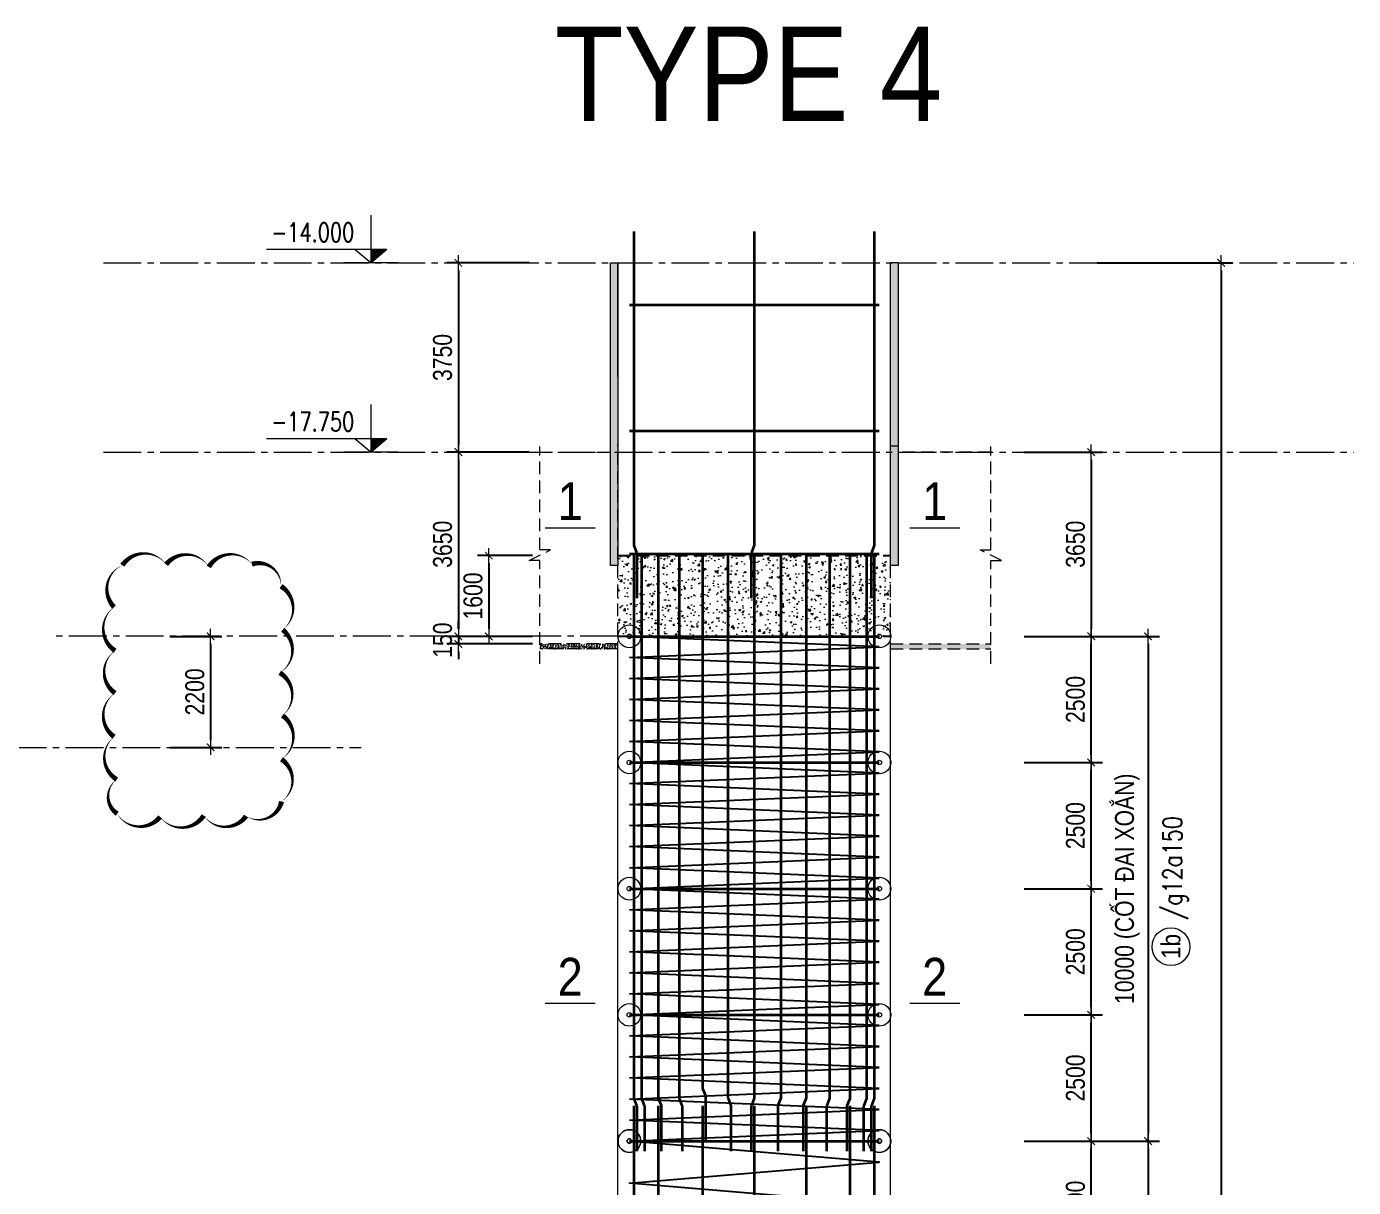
# Model space of a CAD drawing. Header units: millimetres. Extents: x -2123450 to -961021, y -260876 to 649159.
# Drawn here: x -987300 to -961021, y 474024 to 497025 of the extents above; entities that cross this region are included whole.
import ezdxf
from ezdxf.enums import TextEntityAlignment as Align

# ---------------------------------------------------------------- set-up
doc = ezdxf.new("R2010")
doc.units = ezdxf.units.MM
doc.header["$LTSCALE"] = 1000
doc.header["$MEASUREMENT"] = 0
doc.header["$PDMODE"] = 66
doc.linetypes.add('CENTER2', pattern=[1.125, 0.75, -0.125, 0.125, -0.125])
doc.linetypes.add('HIDDEN', pattern=[0.375, 0.25, -0.125])
doc.layers.get('DEFPOINTS').update_dxf_attribs({"linetype": 'CONTINUOUS'})
for name, color, linetype in [('03BORER', 3, 'CONTINUOUS'), ('HIDEN', 9, 'HIDDEN'), ('NDC_S_REBAR DES.', 2, 'CONTINUOUS')]:
    doc.layers.add(name, color=color, linetype=linetype)
for name, color, linetype, lineweight in [('NDC_S_AXIS', 5, 'CENTER2', 15), ('NDC_S_CONTINUOUS', 3, 'CONTINUOUS', 20), ('NDC_S_DIM', 1, 'CONTINUOUS', 9), ('NDC_S_FOUNDATION NAME', 7, 'CONTINUOUS', 20), ('NDC_S_HATCH COLUMN AND WALL', 251, 'CONTINUOUS', 13), ('NDC_S_HATCH MATERIAL', 8, 'CONTINUOUS', 13), ('NDC_S_LEVEL', 3, 'CONTINUOUS', 20), ('NDC_S_LEVEL TEXT', 7, 'CONTINUOUS', 20), ('NDC_S_REBAR', 4, 'CONTINUOUS', 35), ('NDC_S_REBAR NO.', 7, 'CONTINUOUS', 20), ('NDC_S_REBAR NO. BOX', 1, 'CONTINUOUS', 9), ('NDC_S_REBAR SECTION', 6, 'CONTINUOUS', 25), ('NDC_S_STIRRUP', 2, 'CONTINUOUS', 25), ('NDC_S_VN TITLE', 6, 'CONTINUOUS', 9)]:
    doc.layers.add(name, color=color, linetype=linetype, lineweight=lineweight)
doc.styles.add('NDC_ARIAL', font='arial.ttf', dxfattribs={"width": 0.8})
doc.styles.add('NDC_ROMANS', font='romans.shx', dxfattribs={"width": 0.8, "bigfont": 'vns.shx'})
doc.dimstyles.new('NDC_1-150', dxfattribs={"dimscale": 150, "dimtxt": 2.5, "dimasz": 1, "dimexe": 1.5, "dimexo": 0, "dimgap": 0.8, "dimtad": 1, "dimdec": 0, "dimdsep": 46, "dimtxsty": 'NDC_ARIAL', "dimblk": 'DIMMARK', "dimcen": 49999.938995, "dimdle": 1.5, "dimclrd": 1, "dimclre": 1, "dimclrt": 3, "dimadec": 0, "dimazin": 0, "dimtfac": 1, "dimtdec": 0, "dimtix": 1, "dimtmove": 2, "dimatfit": 3, "dimfxl": 1, "dimarcsym": 0})

# ---------------------------------------------------------------- blocks, each defined once
blk = doc.blocks.new('CON KE')
at = {"layer": 'NDC_S_CONTINUOUS'}
for radius in [225, 45]:
    blk.add_circle((-285322, 378614), radius, dxfattribs=at)
blk = doc.blocks.new('DIMMARK')
at = {"layer": 'NDC_S_DIM', "color": 1}
blk.add_line((-1.5, 0), (1, 0), dxfattribs=at)
at = {"layer": 'NDC_S_DIM', "color": 2, "const_width": 0.15}
blk.add_lwpolyline([(-0.5, -0.5), (0.5, 0.5)], dxfattribs=at)
blk = doc.blocks.new('*D240')
at = {"layer": 'DEFPOINTS', "color": 0, "transparency": 16777216}
for p in [(-1727342, 365106), (-1726013, 365106), (-1727342, 362606)]:
    blk.add_point(p, dxfattribs=at)
at = {"layer": 'NDC_S_DIM', "color": 1, "lineweight": -2, "transparency": 16777216}
for p, q in [((-1727342, 365106), (-1725788, 365106)), ((-1726013, 362756), (-1726013, 364956)), ((-1727342, 362606), (-1725788, 362606))]:
    blk.add_line(p, q, dxfattribs=at)
at = {"layer": 'NDC_S_DIM', "color": 1, "lineweight": -2, "transparency": 16777216, "xscale": 150, "yscale": 150, "zscale": 150}
for p, rotation in [((-1726013, 365106), 90), ((-1726013, 362606), 270)]:
    blk.add_blockref('DIMMARK', p, dxfattribs=dict(at, rotation=rotation))
at = {"layer": 'NDC_S_DIM', "color": 3, "transparency": 16777216, "insert": (-1726324, 363856), "char_height": 375, "attachment_point": 5, "rotation": 90, "style": 'NDC_ARIAL'}
blk.add_mtext('2500', dxfattribs=at)
blk = doc.blocks.new('*D241')
at = {"layer": 'DEFPOINTS', "color": 0, "transparency": 16777216}
for p in [(-1727342, 367606), (-1726013, 367606), (-1727342, 365106)]:
    blk.add_point(p, dxfattribs=at)
at = {"layer": 'NDC_S_DIM', "color": 1, "lineweight": -2, "transparency": 16777216}
for p, q in [((-1727342, 367606), (-1725788, 367606)), ((-1726013, 365256), (-1726013, 367456)), ((-1727342, 365106), (-1725788, 365106))]:
    blk.add_line(p, q, dxfattribs=at)
at = {"layer": 'NDC_S_DIM', "color": 1, "lineweight": -2, "transparency": 16777216, "xscale": 150, "yscale": 150, "zscale": 150}
for p, rotation in [((-1726013, 367606), 90), ((-1726013, 365106), 270)]:
    blk.add_blockref('DIMMARK', p, dxfattribs=dict(at, rotation=rotation))
at = {"layer": 'NDC_S_DIM', "color": 3, "transparency": 16777216, "insert": (-1726324, 366356), "char_height": 375, "attachment_point": 5, "rotation": 90, "style": 'NDC_ARIAL'}
blk.add_mtext('2500', dxfattribs=at)
blk = doc.blocks.new('*D242')
at = {"layer": 'DEFPOINTS', "color": 0, "transparency": 16777216}
for p in [(-1727342, 370106), (-1726013, 370106), (-1727342, 367606)]:
    blk.add_point(p, dxfattribs=at)
at = {"layer": 'NDC_S_DIM', "color": 1, "lineweight": -2, "transparency": 16777216}
for p, q in [((-1727342, 370106), (-1725788, 370106)), ((-1726013, 367756), (-1726013, 369956)), ((-1727342, 367606), (-1725788, 367606))]:
    blk.add_line(p, q, dxfattribs=at)
at = {"layer": 'NDC_S_DIM', "color": 1, "lineweight": -2, "transparency": 16777216, "xscale": 150, "yscale": 150, "zscale": 150}
for p, rotation in [((-1726013, 370106), 90), ((-1726013, 367606), 270)]:
    blk.add_blockref('DIMMARK', p, dxfattribs=dict(at, rotation=rotation))
at = {"layer": 'NDC_S_DIM', "color": 3, "transparency": 16777216, "insert": (-1726324, 368856), "char_height": 375, "attachment_point": 5, "rotation": 90, "style": 'NDC_ARIAL'}
blk.add_mtext('2500', dxfattribs=at)
blk = doc.blocks.new('*D243')
at = {"layer": 'DEFPOINTS', "color": 0, "transparency": 16777216}
for p in [(-1727342, 372606), (-1726013, 372606), (-1727342, 370106)]:
    blk.add_point(p, dxfattribs=at)
at = {"layer": 'NDC_S_DIM', "color": 1, "lineweight": -2, "transparency": 16777216}
for p, q in [((-1727342, 372606), (-1725788, 372606)), ((-1726013, 370256), (-1726013, 372456)), ((-1727342, 370106), (-1725788, 370106))]:
    blk.add_line(p, q, dxfattribs=at)
at = {"layer": 'NDC_S_DIM', "color": 1, "lineweight": -2, "transparency": 16777216, "xscale": 150, "yscale": 150, "zscale": 150}
for p, rotation in [((-1726013, 372606), 90), ((-1726013, 370106), 270)]:
    blk.add_blockref('DIMMARK', p, dxfattribs=dict(at, rotation=rotation))
at = {"layer": 'NDC_S_DIM', "color": 3, "transparency": 16777216, "insert": (-1726324, 371356), "char_height": 375, "attachment_point": 5, "rotation": 90, "style": 'NDC_ARIAL'}
blk.add_mtext('2500', dxfattribs=at)
blk = doc.blocks.new('*D1770')
at = {"layer": 'DEFPOINTS', "color": 0, "transparency": 16777216}
for p in [(-1727342, 359547), (-1726013, 359547), (-1727342, 357047)]:
    blk.add_point(p, dxfattribs=at)
at = {"layer": 'NDC_S_DIM', "color": 1, "lineweight": -2, "transparency": 16777216}
for p, q in [((-1727342, 359547), (-1725788, 359547)), ((-1726013, 357197), (-1726013, 359397)), ((-1727342, 357047), (-1725788, 357047))]:
    blk.add_line(p, q, dxfattribs=at)
at = {"layer": 'NDC_S_DIM', "color": 1, "lineweight": -2, "transparency": 16777216, "xscale": 150, "yscale": 150, "zscale": 150}
for p, rotation in [((-1726013, 359547), 90), ((-1726013, 357047), 270)]:
    blk.add_blockref('DIMMARK', p, dxfattribs=dict(at, rotation=rotation))
at = {"layer": 'NDC_S_DIM', "color": 3, "transparency": 16777216, "insert": (-1726324, 358297), "char_height": 375, "attachment_point": 5, "rotation": 90, "style": 'NDC_ARIAL'}
blk.add_mtext('2500', dxfattribs=at)
blk = doc.blocks.new('*D2159')
at = {"layer": 'DEFPOINTS', "color": 0, "transparency": 16777216}
for p in [(-1727342, 357047), (-1726013, 357047), (-1727342, 354547)]:
    blk.add_point(p, dxfattribs=at)
at = {"layer": 'NDC_S_DIM', "color": 1, "lineweight": -2, "transparency": 16777216}
for p, q in [((-1727342, 357047), (-1725788, 357047)), ((-1726013, 354697), (-1726013, 356897)), ((-1727342, 354547), (-1725788, 354547))]:
    blk.add_line(p, q, dxfattribs=at)
at = {"layer": 'NDC_S_DIM', "color": 1, "lineweight": -2, "transparency": 16777216, "xscale": 150, "yscale": 150, "zscale": 150}
for p, rotation in [((-1726013, 357047), 90), ((-1726013, 354547), 270)]:
    blk.add_blockref('DIMMARK', p, dxfattribs=dict(at, rotation=rotation))
at = {"layer": 'NDC_S_DIM', "color": 3, "transparency": 16777216, "insert": (-1726324, 355797), "char_height": 375, "attachment_point": 5, "rotation": 90, "style": 'NDC_ARIAL'}
blk.add_mtext('2500', dxfattribs=at)
blk = doc.blocks.new('*D2160')
at = {"layer": 'DEFPOINTS', "color": 0, "transparency": 16777216}
for p in [(-1727342, 354547), (-1726013, 354547), (-1727342, 352047)]:
    blk.add_point(p, dxfattribs=at)
at = {"layer": 'NDC_S_DIM', "color": 1, "lineweight": -2, "transparency": 16777216}
for p, q in [((-1727342, 354547), (-1725788, 354547)), ((-1726013, 352197), (-1726013, 354397)), ((-1727342, 352047), (-1725788, 352047))]:
    blk.add_line(p, q, dxfattribs=at)
at = {"layer": 'NDC_S_DIM', "color": 1, "lineweight": -2, "transparency": 16777216, "xscale": 150, "yscale": 150, "zscale": 150}
for p, rotation in [((-1726013, 354547), 90), ((-1726013, 352047), 270)]:
    blk.add_blockref('DIMMARK', p, dxfattribs=dict(at, rotation=rotation))
at = {"layer": 'NDC_S_DIM', "color": 3, "transparency": 16777216, "insert": (-1726324, 353297), "char_height": 375, "attachment_point": 5, "rotation": 90, "style": 'NDC_ARIAL'}
blk.add_mtext('2500', dxfattribs=at)
blk = doc.blocks.new('*D2161')
at = {"layer": 'DEFPOINTS', "color": 0, "transparency": 16777216}
for p in [(-1727342, 352047), (-1726013, 352047), (-1727342, 349547)]:
    blk.add_point(p, dxfattribs=at)
at = {"layer": 'NDC_S_DIM', "color": 1, "lineweight": -2, "transparency": 16777216}
for p, q in [((-1727342, 352047), (-1725788, 352047)), ((-1726013, 349697), (-1726013, 351897)), ((-1727342, 349547), (-1725788, 349547))]:
    blk.add_line(p, q, dxfattribs=at)
at = {"layer": 'NDC_S_DIM', "color": 1, "lineweight": -2, "transparency": 16777216, "xscale": 150, "yscale": 150, "zscale": 150}
for p, rotation in [((-1726013, 352047), 90), ((-1726013, 349547), 270)]:
    blk.add_blockref('DIMMARK', p, dxfattribs=dict(at, rotation=rotation))
at = {"layer": 'NDC_S_DIM', "color": 3, "transparency": 16777216, "insert": (-1726324, 350797), "char_height": 375, "attachment_point": 5, "rotation": 90, "style": 'NDC_ARIAL'}
blk.add_mtext('2500', dxfattribs=at)
blk = doc.blocks.new('*D2162')
at = {"layer": 'DEFPOINTS', "color": 0, "transparency": 16777216}
for p in [(-1727342, 349547), (-1726013, 349547), (-1727342, 347047)]:
    blk.add_point(p, dxfattribs=at)
at = {"layer": 'NDC_S_DIM', "color": 1, "lineweight": -2, "transparency": 16777216}
for p, q in [((-1727342, 349547), (-1725788, 349547)), ((-1726013, 347197), (-1726013, 349397)), ((-1727342, 347047), (-1725788, 347047))]:
    blk.add_line(p, q, dxfattribs=at)
at = {"layer": 'NDC_S_DIM', "color": 1, "lineweight": -2, "transparency": 16777216, "xscale": 150, "yscale": 150, "zscale": 150}
for p, rotation in [((-1726013, 349547), 90), ((-1726013, 347047), 270)]:
    blk.add_blockref('DIMMARK', p, dxfattribs=dict(at, rotation=rotation))
at = {"layer": 'NDC_S_DIM', "color": 3, "transparency": 16777216, "insert": (-1726324, 348297), "char_height": 375, "attachment_point": 5, "rotation": 90, "style": 'NDC_ARIAL'}
blk.add_mtext('2500', dxfattribs=at)
blk = doc.blocks.new('*D2163')
at = {"layer": 'DEFPOINTS', "color": 0, "transparency": 16777216}
for p in [(-1727342, 347047), (-1726013, 347047), (-1727342, 344547)]:
    blk.add_point(p, dxfattribs=at)
at = {"layer": 'NDC_S_DIM', "color": 1, "lineweight": -2, "transparency": 16777216}
for p, q in [((-1727342, 347047), (-1725788, 347047)), ((-1726013, 344697), (-1726013, 346897)), ((-1727342, 344547), (-1725788, 344547))]:
    blk.add_line(p, q, dxfattribs=at)
at = {"layer": 'NDC_S_DIM', "color": 1, "lineweight": -2, "transparency": 16777216, "xscale": 150, "yscale": 150, "zscale": 150}
for p, rotation in [((-1726013, 347047), 90), ((-1726013, 344547), 270)]:
    blk.add_blockref('DIMMARK', p, dxfattribs=dict(at, rotation=rotation))
at = {"layer": 'NDC_S_DIM', "color": 3, "transparency": 16777216, "insert": (-1726324, 345797), "char_height": 375, "attachment_point": 5, "rotation": 90, "style": 'NDC_ARIAL'}
blk.add_mtext('2500', dxfattribs=at)
blk = doc.blocks.new('*D2164')
at = {"layer": 'DEFPOINTS', "color": 0, "transparency": 16777216}
for p in [(-1727342, 344547), (-1726013, 344547), (-1727342, 342047)]:
    blk.add_point(p, dxfattribs=at)
at = {"layer": 'NDC_S_DIM', "color": 1, "lineweight": -2, "transparency": 16777216}
for p, q in [((-1727342, 344547), (-1725788, 344547)), ((-1726013, 342197), (-1726013, 344397)), ((-1727342, 342047), (-1725788, 342047))]:
    blk.add_line(p, q, dxfattribs=at)
at = {"layer": 'NDC_S_DIM', "color": 1, "lineweight": -2, "transparency": 16777216, "xscale": 150, "yscale": 150, "zscale": 150}
for p, rotation in [((-1726013, 344547), 90), ((-1726013, 342047), 270)]:
    blk.add_blockref('DIMMARK', p, dxfattribs=dict(at, rotation=rotation))
at = {"layer": 'NDC_S_DIM', "color": 3, "transparency": 16777216, "insert": (-1726324, 343297), "char_height": 375, "attachment_point": 5, "rotation": 90, "style": 'NDC_ARIAL'}
blk.add_mtext('2500', dxfattribs=at)
blk = doc.blocks.new('*D2165')
at = {"layer": 'DEFPOINTS', "color": 0, "transparency": 16777216}
for p in [(-1727342, 342047), (-1726013, 342047), (-1727342, 339547)]:
    blk.add_point(p, dxfattribs=at)
at = {"layer": 'NDC_S_DIM', "color": 1, "lineweight": -2, "transparency": 16777216}
for p, q in [((-1727342, 342047), (-1725788, 342047)), ((-1726013, 339697), (-1726013, 341897)), ((-1727342, 339547), (-1725788, 339547))]:
    blk.add_line(p, q, dxfattribs=at)
at = {"layer": 'NDC_S_DIM', "color": 1, "lineweight": -2, "transparency": 16777216, "xscale": 150, "yscale": 150, "zscale": 150}
for p, rotation in [((-1726013, 342047), 90), ((-1726013, 339547), 270)]:
    blk.add_blockref('DIMMARK', p, dxfattribs=dict(at, rotation=rotation))
at = {"layer": 'NDC_S_DIM', "color": 3, "transparency": 16777216, "insert": (-1726324, 340797), "char_height": 375, "attachment_point": 5, "rotation": 90, "style": 'NDC_ARIAL'}
blk.add_mtext('2500', dxfattribs=at)
blk = doc.blocks.new('*D2392')
at = {"layer": 'DEFPOINTS', "color": 0, "transparency": 16777216}
for p in [(-967544, 484943), (-967544, 474943), (-965090, 474943)]:
    blk.add_point(p, dxfattribs=at)
at = {"layer": 'NDC_S_DIM', "color": 1, "lineweight": -2, "transparency": 16777216}
for p, q in [((-967544, 484943), (-964865, 484943)), ((-965090, 484793), (-965090, 475093)), ((-967544, 474943), (-964865, 474943))]:
    blk.add_line(p, q, dxfattribs=at)
at = {"layer": 'NDC_S_DIM', "color": 1, "lineweight": -2, "transparency": 16777216, "xscale": 150, "yscale": 150, "zscale": 150}
for p, rotation in [((-965090, 484943), 90), ((-965090, 474943), 270)]:
    blk.add_blockref('DIMMARK', p, dxfattribs=dict(at, rotation=rotation))
at = {"layer": 'NDC_S_DIM', "color": 3, "transparency": 16777216, "insert": (-965500, 479943), "char_height": 375, "attachment_point": 5, "rotation": 90, "style": 'NDC_ARIAL'}
blk.add_mtext('10000 (CỐT ĐAI XOẮN)', dxfattribs=at)
blk = doc.blocks.new('*D2393')
at = {"layer": 'DEFPOINTS', "color": 0, "transparency": 16777216}
for p in [(-966095, 492343), (-965990, 452983), (-963641, 452983)]:
    blk.add_point(p, dxfattribs=at)
at = {"layer": 'NDC_S_DIM', "color": 1, "lineweight": -2, "transparency": 16777216}
for p, q in [((-966095, 492343), (-963416, 492343)), ((-963641, 492193), (-963641, 453133)), ((-965990, 452983), (-963416, 452983))]:
    blk.add_line(p, q, dxfattribs=at)
at = {"layer": 'NDC_S_DIM', "color": 1, "lineweight": -2, "transparency": 16777216, "xscale": 150, "yscale": 150, "zscale": 150}
for p, rotation in [((-963641, 492343), 90), ((-963641, 452983), 270)]:
    blk.add_blockref('DIMMARK', p, dxfattribs=dict(at, rotation=rotation))
at = {"layer": 'NDC_S_DIM', "color": 3, "transparency": 16777216, "insert": (-963952, 472663), "char_height": 375, "attachment_point": 5, "rotation": 90, "style": 'NDC_ARIAL'}
blk.add_mtext('39360', dxfattribs=at)
blk = doc.blocks.new('*D2394')
at = {"layer": 'DEFPOINTS', "color": 0, "transparency": 16777216}
for p in [(-967544, 474943), (-967544, 452983), (-965090, 452983)]:
    blk.add_point(p, dxfattribs=at)
at = {"layer": 'NDC_S_DIM', "color": 1, "lineweight": -2, "transparency": 16777216}
for p, q in [((-967544, 474943), (-964865, 474943)), ((-965090, 474793), (-965090, 453133)), ((-967544, 452983), (-964865, 452983))]:
    blk.add_line(p, q, dxfattribs=at)
at = {"layer": 'NDC_S_DIM', "color": 1, "lineweight": -2, "transparency": 16777216, "xscale": 150, "yscale": 150, "zscale": 150}
for p, rotation in [((-965090, 474943), 90), ((-965090, 452983), 270)]:
    blk.add_blockref('DIMMARK', p, dxfattribs=dict(at, rotation=rotation))
at = {"layer": 'NDC_S_DIM', "color": 3, "transparency": 16777216, "insert": (-965500, 463963), "char_height": 375, "attachment_point": 5, "rotation": 90, "style": 'NDC_ARIAL'}
blk.add_mtext('21960 (CỐT ĐAI XOẮN)', dxfattribs=at)
blk = doc.blocks.new('*D2397')
at = {"layer": 'DEFPOINTS', "color": 0, "transparency": 16777216}
for p in [(-977346, 488593), (-978749, 484943), (-977346, 484943)]:
    blk.add_point(p, dxfattribs=at)
at = {"layer": 'NDC_S_DIM', "color": 1, "lineweight": -2, "transparency": 16777216}
for p, q in [((-977346, 488593), (-978974, 488593)), ((-978749, 488443), (-978749, 485093)), ((-977346, 484943), (-978974, 484943))]:
    blk.add_line(p, q, dxfattribs=at)
at = {"layer": 'NDC_S_DIM', "color": 1, "lineweight": -2, "transparency": 16777216, "xscale": 150, "yscale": 150, "zscale": 150}
for p, rotation in [((-978749, 488593), 90), ((-978749, 484943), 270)]:
    blk.add_blockref('DIMMARK', p, dxfattribs=dict(at, rotation=rotation))
at = {"layer": 'NDC_S_DIM', "color": 3, "transparency": 16777216, "insert": (-979060, 486768), "char_height": 375, "attachment_point": 5, "rotation": 90, "style": 'NDC_ARIAL'}
blk.add_mtext('3650', dxfattribs=at)
blk = doc.blocks.new('*D2398')
at = {"layer": 'DEFPOINTS', "color": 0, "transparency": 16777216}
for p in [(-977281, 484943), (-978749, 484793), (-977281, 484793)]:
    blk.add_point(p, dxfattribs=at)
at = {"layer": 'NDC_S_DIM', "color": 1, "lineweight": -2, "transparency": 16777216}
for p, q in [((-978749, 485093), (-978749, 485243)), ((-977281, 484943), (-978974, 484943)), ((-978749, 484943), (-978749, 484793)), ((-977281, 484793), (-978974, 484793)), ((-978749, 484643), (-978749, 484493))]:
    blk.add_line(p, q, dxfattribs=at)
at = {"layer": 'NDC_S_DIM', "color": 1, "lineweight": -2, "transparency": 16777216, "xscale": 150, "yscale": 150, "zscale": 150}
for p, rotation in [((-978749, 484943), 270), ((-978749, 484793), 90)]:
    blk.add_blockref('DIMMARK', p, dxfattribs=dict(at, rotation=rotation))
at = {"layer": 'NDC_S_DIM', "color": 3, "transparency": 16777216, "insert": (-979060, 484868), "char_height": 375, "attachment_point": 5, "rotation": 90, "style": 'NDC_ARIAL'}
blk.add_mtext('150', dxfattribs=at)
blk = doc.blocks.new('*D2399')
at = {"layer": 'DEFPOINTS', "color": 0, "transparency": 16777216}
for p in [(-977281, 486543), (-978146, 484943), (-977281, 484943)]:
    blk.add_point(p, dxfattribs=at)
at = {"layer": 'NDC_S_DIM', "color": 1, "lineweight": -2, "transparency": 16777216}
for p, q in [((-977281, 486543), (-978371, 486543)), ((-978146, 486393), (-978146, 485093)), ((-977281, 484943), (-978371, 484943))]:
    blk.add_line(p, q, dxfattribs=at)
at = {"layer": 'NDC_S_DIM', "color": 1, "lineweight": -2, "transparency": 16777216, "xscale": 150, "yscale": 150, "zscale": 150}
for p, rotation in [((-978146, 486543), 90), ((-978146, 484943), 270)]:
    blk.add_blockref('DIMMARK', p, dxfattribs=dict(at, rotation=rotation))
at = {"layer": 'NDC_S_DIM', "color": 3, "transparency": 16777216, "insert": (-978458, 485743), "char_height": 375, "attachment_point": 5, "rotation": 90, "style": 'NDC_ARIAL'}
blk.add_mtext('1600', dxfattribs=at)
blk = doc.blocks.new('*D2390')
at = {"layer": 'DEFPOINTS', "color": 0, "transparency": 16777216}
for p in [(-967544, 488593), (-967544, 484943), (-966215, 484943)]:
    blk.add_point(p, dxfattribs=at)
at = {"layer": 'NDC_S_DIM', "color": 1, "lineweight": -2, "transparency": 16777216}
for p, q in [((-967544, 488593), (-965990, 488593)), ((-966215, 488443), (-966215, 485093)), ((-967544, 484943), (-965990, 484943))]:
    blk.add_line(p, q, dxfattribs=at)
at = {"layer": 'NDC_S_DIM', "color": 1, "lineweight": -2, "transparency": 16777216, "xscale": 150, "yscale": 150, "zscale": 150}
for p, rotation in [((-966215, 488593), 90), ((-966215, 484943), 270)]:
    blk.add_blockref('DIMMARK', p, dxfattribs=dict(at, rotation=rotation))
at = {"layer": 'NDC_S_DIM', "color": 3, "transparency": 16777216, "insert": (-966527, 486768), "char_height": 375, "attachment_point": 5, "rotation": 90, "style": 'NDC_ARIAL'}
blk.add_mtext('3650', dxfattribs=at)
blk = doc.blocks.new('COT CAO DO')
at = {"layer": 'NDC_S_LEVEL'}
h = blk.add_hatch(color=256, dxfattribs=at)
h.dxf.hatch_style = 1
h.paths.add_polyline_path([(48207, 284502), (48521, 284502), (48207, 284239)])
for p, q in [((48207, 284239), (48207, 285183)), ((48521, 284502), (46132, 284502)), ((47893, 284502), (48207, 284239)), ((48521, 284502), (48207, 284239)), ((48745, 284239), (47669, 284239))]:
    blk.add_line(p, q, dxfattribs=at)
blk = doc.blocks.new('*D2391')
at = {"layer": 'DEFPOINTS', "color": 0, "transparency": 16777216}
for p in [(-977346, 492343), (-978749, 488593), (-977346, 488593)]:
    blk.add_point(p, dxfattribs=at)
at = {"layer": 'NDC_S_DIM', "color": 1, "lineweight": -2, "transparency": 16777216}
for p, q in [((-977346, 492343), (-978974, 492343)), ((-978749, 492193), (-978749, 488743)), ((-977346, 488593), (-978974, 488593))]:
    blk.add_line(p, q, dxfattribs=at)
at = {"layer": 'NDC_S_DIM', "color": 1, "lineweight": -2, "transparency": 16777216, "xscale": 150, "yscale": 150, "zscale": 150}
for p, rotation in [((-978749, 492343), 90), ((-978749, 488593), 270)]:
    blk.add_blockref('DIMMARK', p, dxfattribs=dict(at, rotation=rotation))
at = {"layer": 'NDC_S_DIM', "color": 3, "transparency": 16777216, "insert": (-979060, 490468), "char_height": 375, "attachment_point": 5, "rotation": 90, "style": 'NDC_ARIAL'}
blk.add_mtext('3750', dxfattribs=at)
blk = doc.blocks.new('*D2401')
at = {"layer": 'DEFPOINTS', "color": 0, "transparency": 16777216}
for p in [(-984462, 484943), (-984462, 482743), (-983655, 482743)]:
    blk.add_point(p, dxfattribs=at)
at = {"layer": 'NDC_S_DIM', "color": 1, "lineweight": -2, "transparency": 16777216}
for p, q in [((-984462, 484943), (-983430, 484943)), ((-983655, 484793), (-983655, 482893)), ((-984462, 482743), (-983430, 482743))]:
    blk.add_line(p, q, dxfattribs=at)
at = {"layer": 'NDC_S_DIM', "color": 1, "lineweight": -2, "transparency": 16777216, "xscale": 150, "yscale": 150, "zscale": 150}
for p, rotation in [((-983655, 484943), 90), ((-983655, 482743), 270)]:
    blk.add_blockref('DIMMARK', p, dxfattribs=dict(at, rotation=rotation))
at = {"layer": 'NDC_S_DIM', "color": 3, "transparency": 16777216, "insert": (-983966, 483843), "char_height": 375, "attachment_point": 5, "rotation": 90, "style": 'NDC_ARIAL'}
blk.add_mtext('2200', dxfattribs=at)
blk = doc.blocks.new('*U239')
at = {"layer": 'NDC_S_REBAR'}
for p, q in [((-1735159.4, 372606.2), (-1730209.4, 372606.2)), ((-1735159.4, 370106.2), (-1730209.4, 370106.2)), ((-1735159.4, 370106.2), (-1730209.4, 370106.2)), ((-1735159.4, 367606.2), (-1730209.4, 367606.2)), ((-1735159.4, 367606.2), (-1730209.4, 367606.2)), ((-1735159.4, 365106.2), (-1730209.4, 365106.2)), ((-1735159.4, 365106.2), (-1730209.4, 365106.2)), ((-1735159.4, 362606.2), (-1730209.4, 362606.2))]:
    blk.add_line(p, q, dxfattribs=at)
at = {"layer": 'NDC_S_STIRRUP'}
for p, q in [((-1730209.4, 372397.9), (-1735159.4, 372606.2)), ((-1735159.4, 372189.6), (-1730209.4, 372397.9)), ((-1730209.4, 371981.2), (-1735159.4, 372189.6)), ((-1735159.4, 371772.9), (-1730209.4, 371981.2)), ((-1730209.4, 371564.6), (-1735159.4, 371772.9)), ((-1735159.4, 371356.2), (-1730209.4, 371564.6)), ((-1730209.4, 371147.9), (-1735159.4, 371356.2)), ((-1735159.4, 370939.6), (-1730209.4, 371147.9)), ((-1730209.4, 370731.2), (-1735159.4, 370939.6)), ((-1735159.4, 370522.9), (-1730209.4, 370731.2)), ((-1730209.4, 370314.6), (-1735159.4, 370522.9)), ((-1735159.4, 370106.2), (-1730209.4, 370314.6)), ((-1730209.4, 369897.9), (-1735159.4, 370106.2)), ((-1735159.4, 369689.6), (-1730209.4, 369897.9)), ((-1730209.4, 369481.2), (-1735159.4, 369689.6)), ((-1735159.4, 369272.9), (-1730209.4, 369481.2)), ((-1730209.4, 369064.6), (-1735159.4, 369272.9)), ((-1735159.4, 368856.2), (-1730209.4, 369064.6)), ((-1730209.4, 368647.9), (-1735159.4, 368856.2)), ((-1735159.4, 368439.6), (-1730209.4, 368647.9)), ((-1730209.4, 368231.2), (-1735159.4, 368439.6)), ((-1735159.4, 368022.9), (-1730209.4, 368231.2)), ((-1730209.4, 367814.6), (-1735159.4, 368022.9)), ((-1735159.4, 367606.2), (-1730209.4, 367814.6)), ((-1730209.4, 367397.9), (-1735159.4, 367606.2)), ((-1735159.4, 367189.6), (-1730209.4, 367397.9)), ((-1730209.4, 366981.2), (-1735159.4, 367189.6)), ((-1735159.4, 366772.9), (-1730209.4, 366981.2)), ((-1730209.4, 366564.6), (-1735159.4, 366772.9)), ((-1735159.4, 366356.2), (-1730209.4, 366564.6)), ((-1730209.4, 366147.9), (-1735159.4, 366356.2)), ((-1735159.4, 365939.6), (-1730209.4, 366147.9)), ((-1730209.4, 365731.2), (-1735159.4, 365939.6)), ((-1735159.4, 365522.9), (-1730209.4, 365731.2)), ((-1730209.4, 365314.6), (-1735159.4, 365522.9)), ((-1735159.4, 365106.2), (-1730209.4, 365314.6)), ((-1730209.4, 364897.9), (-1735159.4, 365106.2)), ((-1735159.4, 364689.6), (-1730209.4, 364897.9)), ((-1730209.4, 364481.2), (-1735159.4, 364689.6)), ((-1735159.4, 364272.9), (-1730209.4, 364481.2)), ((-1730209.4, 364064.6), (-1735159.4, 364272.9)), ((-1735159.4, 363856.2), (-1730209.4, 364064.6)), ((-1730209.4, 363647.9), (-1735159.4, 363856.2)), ((-1735159.4, 363439.6), (-1730209.4, 363647.9)), ((-1730209.4, 363231.2), (-1735159.4, 363439.6)), ((-1735159.4, 363022.9), (-1730209.4, 363231.2)), ((-1730209.4, 362814.6), (-1735159.4, 363022.9)), ((-1735159.4, 362606.2), (-1730209.4, 362814.6))]:
    blk.add_line(p, q, dxfattribs=at)
at = {"layer": 'NDC_S_REBAR SECTION'}
for p in [(-1449837, -6007.5), (-1449837, -6007.5), (-1444887, -6007.5), (-1449837, -8507.5), (-1449837, -8507.5), (-1449837, -8507.5), (-1444887, -8507.5), (-1444887, -8507.5), (-1449837, -11007.5), (-1449837, -11007.5), (-1449837, -11007.5), (-1444887, -11007.5), (-1444887, -11007.5), (-1449837, -13507.5), (-1449837, -13507.5), (-1449837, -13507.5), (-1444887, -13507.5), (-1444887, -13507.5), (-1449837, -16007.5), (-1444887, -16007.5)]:
    blk.add_blockref('CON KE', p, dxfattribs=at)
at = {"layer": 'NDC_S_DIM'}
for base, p1, p2, picture, middle in [((-1726012.7, 372606.2), (-1727341.6, 370106.2), (-1727341.6, 372606.2), '*D243', (-1726324.2, 371356.2)), ((-1726012.7, 370106.2), (-1727341.6, 367606.2), (-1727341.6, 370106.2), '*D242', (-1726324.2, 368856.2)), ((-1726012.7, 367606.2), (-1727341.6, 365106.2), (-1727341.6, 367606.2), '*D241', (-1726324.2, 366356.2)), ((-1726012.7, 365106.2), (-1727341.6, 362606.2), (-1727341.6, 365106.2), '*D240', (-1726324.2, 363856.2))]:
    dim = blk.add_linear_dim(base=base, p1=p1, p2=p2, angle=90, dimstyle='NDC_1-150', dxfattribs=at)
    dim.commit()
    dim.dimension.update_dxf_attribs({"geometry": picture, "text_midpoint": middle})
blk = doc.blocks.new('*U1769')
at = {"layer": 'NDC_S_REBAR'}
for p, q in [((-1735159.4, 359547.3), (-1730209.4, 359547.3)), ((-1735159.4, 359547.3), (-1730209.4, 359547.3)), ((-1735159.4, 357047.3), (-1730209.4, 357047.3)), ((-1735159.4, 357047.3), (-1730209.4, 357047.3)), ((-1735159.4, 357047.3), (-1730209.4, 357047.3)), ((-1735159.4, 354547.3), (-1730209.4, 354547.3)), ((-1735159.4, 354547.3), (-1730209.4, 354547.3)), ((-1735159.4, 354547.3), (-1730209.4, 354547.3)), ((-1735159.4, 352047.3), (-1730209.4, 352047.3)), ((-1735159.4, 352047.3), (-1730209.4, 352047.3)), ((-1735159.4, 352047.3), (-1730209.4, 352047.3)), ((-1735159.4, 349547.3), (-1730209.4, 349547.3)), ((-1735159.4, 349547.3), (-1730209.4, 349547.3)), ((-1735159.4, 349547.3), (-1730209.4, 349547.3)), ((-1735159.4, 347047.3), (-1730209.4, 347047.3)), ((-1735159.4, 347047.3), (-1730209.4, 347047.3)), ((-1735159.4, 347047.3), (-1730209.4, 347047.3)), ((-1735159.4, 344547.3), (-1730209.4, 344547.3)), ((-1735159.4, 344547.3), (-1730209.4, 344547.3)), ((-1735159.4, 344547.3), (-1730209.4, 344547.3)), ((-1735159.4, 342047.3), (-1730209.4, 342047.3)), ((-1735159.4, 342047.3), (-1730209.4, 342047.3)), ((-1735159.4, 342047.3), (-1730209.4, 342047.3)), ((-1735159.4, 339547.3), (-1730209.4, 339547.3))]:
    blk.add_line(p, q, dxfattribs=at)
at = {"layer": 'NDC_S_STIRRUP'}
for points in [[(-1735159.4, 357047.3), (-1730215.4, 357462.9, 0.8498629), (-1730215.4, 357464.9), (-1735159.4, 357880.6), (-1730209.4, 358297.3), (-1735159.4, 358713.9), (-1730209.4, 359130.6), (-1735159.4, 359547.3)], [(-1735159.4, 354547.3), (-1730215.4, 354962.9, 0.8498629), (-1730215.4, 354964.9), (-1735159.4, 355380.6), (-1730209.4, 355797.3), (-1735159.4, 356213.9), (-1730209.4, 356630.6), (-1735159.4, 357047.3)], [(-1735159.4, 352047.3), (-1730215.4, 352462.9, 0.8498629), (-1730215.4, 352464.9), (-1735159.4, 352880.6), (-1730209.4, 353297.3), (-1735159.4, 353713.9), (-1730209.4, 354130.6), (-1735159.4, 354547.3)], [(-1735159.4, 349547.3), (-1730215.4, 349962.9, 0.8498629), (-1730215.4, 349964.9), (-1735159.4, 350380.6), (-1730209.4, 350797.3), (-1735159.4, 351213.9), (-1730209.4, 351630.6), (-1735159.4, 352047.3)], [(-1735159.4, 347047.3), (-1730215.4, 347462.9, 0.8498629), (-1730215.4, 347464.9), (-1735159.4, 347880.6), (-1730209.4, 348297.3), (-1735159.4, 348713.9), (-1730209.4, 349130.6), (-1735159.4, 349547.3)], [(-1735159.4, 344547.3), (-1730215.4, 344962.9, 0.8498629), (-1730215.4, 344964.9), (-1735159.4, 345380.6), (-1730209.4, 345797.3), (-1735159.4, 346213.9), (-1730209.4, 346630.6), (-1735159.4, 347047.3)], [(-1735159.4, 342047.3), (-1730215.4, 342462.9, 0.8498629), (-1730215.4, 342464.9), (-1735159.4, 342880.6), (-1730209.4, 343297.3), (-1735159.4, 343713.9), (-1730209.4, 344130.6), (-1735159.4, 344547.3)], [(-1735159.4, 339547.3), (-1730215.4, 339962.9, 0.8498629), (-1730215.4, 339964.9), (-1735159.4, 340380.6), (-1730209.4, 340797.3), (-1735159.4, 341213.9), (-1730209.4, 341630.6), (-1735159.4, 342047.3)]]:
    blk.add_lwpolyline(points, format="xyb", dxfattribs=at)
at = {"layer": 'NDC_S_REBAR SECTION', "xscale": -1, "rotation": 180}
for p in [(-1449837, 738161), (-1449837, 738161), (-1444887, 738161), (-1444887, 738161), (-1449837, 735661), (-1449837, 735661), (-1449837, 735661), (-1444887, 735661), (-1444887, 735661), (-1444887, 735661), (-1449837, 733161), (-1449837, 733161), (-1449837, 733161), (-1444887, 733161), (-1444887, 733161), (-1444887, 733161), (-1449837, 730661), (-1449837, 730661), (-1449837, 730661), (-1444887, 730661), (-1444887, 730661), (-1444887, 730661), (-1449837, 728161), (-1449837, 728161), (-1449837, 728161), (-1444887, 728161), (-1444887, 728161), (-1444887, 728161), (-1449837, 725661), (-1449837, 725661), (-1449837, 725661), (-1444887, 725661), (-1444887, 725661), (-1444887, 725661), (-1449837, 723161), (-1449837, 723161), (-1449837, 723161), (-1444887, 723161), (-1444887, 723161), (-1444887, 723161), (-1449837, 720661), (-1449837, 720661), (-1449837, 720661), (-1444887, 720661), (-1444887, 720661), (-1444887, 720661), (-1449837, 718161), (-1444887, 718161)]:
    blk.add_blockref('CON KE', p, dxfattribs=at)
at = {"layer": 'NDC_S_DIM'}
for base, p1, p2, picture, middle in [((-1726012.7, 359547.3), (-1727341.6, 357047.3), (-1727341.6, 359547.3), '*D1770', (-1726324.2, 358297.3)), ((-1726012.7, 357047.3), (-1727341.6, 354547.3), (-1727341.6, 357047.3), '*D2159', (-1726324.2, 355797.3)), ((-1726012.7, 354547.3), (-1727341.6, 352047.3), (-1727341.6, 354547.3), '*D2160', (-1726324.2, 353297.3)), ((-1726012.7, 352047.3), (-1727341.6, 349547.3), (-1727341.6, 352047.3), '*D2161', (-1726324.2, 350797.3)), ((-1726012.7, 349547.3), (-1727341.6, 347047.3), (-1727341.6, 349547.3), '*D2162', (-1726324.2, 348297.3)), ((-1726012.7, 347047.3), (-1727341.6, 344547.3), (-1727341.6, 347047.3), '*D2163', (-1726324.2, 345797.3)), ((-1726012.7, 344547.3), (-1727341.6, 342047.3), (-1727341.6, 344547.3), '*D2164', (-1726324.2, 343297.3)), ((-1726012.7, 342047.3), (-1727341.6, 339547.3), (-1727341.6, 342047.3), '*D2165', (-1726324.2, 340797.3))]:
    dim = blk.add_linear_dim(base=base, p1=p1, p2=p2, angle=90, dimstyle='NDC_1-150', dxfattribs=at)
    dim.commit()
    dim.dimension.update_dxf_attribs({"geometry": picture, "text_midpoint": middle})

msp = doc.modelspace()

# ---------------------------------------------------------------- hatches: boundary and pattern name
at = {"layer": 'NDC_S_HATCH COLUMN AND WALL', "lineweight": 100}
h = msp.add_hatch(color=256, dxfattribs=at)
h.dxf.hatch_style = 1
h.paths.add_polyline_path([(-975737.02, 486343.8), (-975587.02, 486343.8), (-975587.02, 492343.8), (-975737.02, 492343.8)])
h = msp.add_hatch(color=256, dxfattribs=at)
h.dxf.hatch_style = 1
h.paths.add_polyline_path([(-970187.02, 486343.8), (-970037.02, 486343.8), (-970037.02, 492343.8), (-970187.02, 492343.8)])
at = {"layer": 'NDC_S_HATCH MATERIAL'}
h = msp.add_hatch(dxfattribs=at)
h.set_pattern_fill('AR-CONC', color=256, scale=50)
h.set_pattern_definition([(50, (513744.8, 106672.78), (358.63009, -31.37607), [37.5, -412.5]), (355, (513744.8, 106672.8), (-69.37567, 376.09607), [30, -330]), (100.451444, (513774.7, 106670.17), (289.25442, 344.719995), [31.8701, -350.57106]), (46.1842, (513744.8, 106772.8), (533.62067, -82.75964), [56.25, -618.75]), (96.635635, (513789.3, 106765.9), (467.33097, 487.0593), [47.80517, -525.85688]), (351.184164, (513744.8, 106772.8), (467.33097, 487.0593), [45, -495]), (21, (513794.8, 106747.78), (298.453526, -201.309445), [37.5, -412.5]), (326, (513794.8, 106747.8), (121.65767, 362.57502), [30, -330]), (71.451445, (513819.68, 106731), (420.11119, 161.26558), [31.870095, -350.57106]), (37.5, (513744.81, 106672.78), (6.079928, 166.446927), [0, -326, 0, -335, 0, -331.25]), (7.5, (513744.81, 106672.78), (131.534769, 197.205856), [0, -191, 0, -318.5, 0, -126.25]), (327.5, (513633.31, 106672.78), (266.911218, -11.277436), [0, -125, 0, -390, 0, -517.5]), (317.5, (513583.3, 106672.78), (291.593085, 50.05249), [0, -162.5, 0, -259, 0, -367.5])])
h.paths.add_polyline_path([(-970187.02, 484943.34), (-970187.02, 486543.34), (-975587.02, 486543.34), (-975587.02, 484943.34)])
at = {"layer": 'NDC_S_HATCH MATERIAL', "linetype": 'HIDDEN'}
h = msp.add_hatch(dxfattribs=at)
h.set_pattern_fill('AR-CONC', color=256, scale=10)
h.set_pattern_definition([(50, (-627305.413, 61532.25), (71.726018, -6.2752135), [7.5, -82.5]), (355, (-627305.41, 61532.25), (-13.875133, 75.219213), [6, -66]), (100.451444, (-627299.436, 61531.73), (57.850885, 68.943999), [6.374019, -70.114211]), (46.1842, (-627305.41, 61552.25), (106.724133, -16.551928), [11.25, -123.75]), (96.635635, (-627296.52, 61550.87), (93.466195, 97.41186), [9.561034, -105.171376]), (351.184164, (-627305.41, 61552.25), (93.466195, 97.41186), [9, -99]), (21, (-627295.413, 61547.25), (59.690705, -40.261889), [7.5, -82.5]), (326, (-627295.41, 61547.25), (24.331533, 72.5150045), [6, -66]), (71.451445, (-627290.44, 61543.9), (84.022238, 32.253115), [6.374019, -70.114211]), (37.5, (-627305.413, 61532.252), (1.2159855, 33.2893854), [0, -65.2, 0, -67, 0, -66.25]), (7.5, (-627305.413, 61532.252), (26.3069537, 39.4411712), [0, -38.2, 0, -63.7, 0, -25.25]), (327.5, (-627327.713, 61532.252), (53.3822436, -2.2554872), [0, -25, 0, -78, 0, -103.5]), (317.5, (-627337.713, 61532.25), (58.318617, 10.0104982), [0, -32.5, 0, -51.8, 0, -73.5])])
h.paths.add_polyline_path([(-975587.02, 484793.34), (-977133.51, 484793.34), (-977133.51, 484693.34), (-975587.02, 484693.34)])
h = msp.add_hatch(dxfattribs=at)
h.set_pattern_fill('AR-CONC', color=256, scale=10)
h.set_pattern_definition([(50, (-629036.98, 61532.25), (71.726018, -6.2752135), [7.5, -82.5]), (355, (-629036.98, 61532.25), (-13.875133, 75.219213), [6, -66]), (100.451444, (-629031, 61531.73), (57.850885, 68.943999), [6.374019, -70.114211]), (46.1842, (-629036.98, 61552.25), (106.724133, -16.551928), [11.25, -123.75]), (96.635635, (-629028.09, 61550.87), (93.466195, 97.41186), [9.561034, -105.171376]), (351.184164, (-629036.98, 61552.25), (93.466195, 97.41186), [9, -99]), (21, (-629026.98, 61547.25), (59.690705, -40.261889), [7.5, -82.5]), (326, (-629026.98, 61547.25), (24.331533, 72.515005), [6, -66]), (71.451445, (-629022.006, 61543.9), (84.022238, 32.253115), [6.374019, -70.114211]), (37.5, (-629036.98, 61532.252), (1.2159855, 33.2893854), [0, -65.2, 0, -67, 0, -66.25]), (7.5, (-629036.98, 61532.252), (26.3069537, 39.4411712), [0, -38.2, 0, -63.7, 0, -25.25]), (327.5, (-629059.28, 61532.252), (53.3822436, -2.2554872), [0, -25, 0, -78, 0, -103.5]), (317.5, (-629069.28, 61532.25), (58.318617, 10.0104982), [0, -32.5, 0, -51.8, 0, -73.5])])
h.paths.add_polyline_path([(-970187.02, 484793.34), (-968204.95, 484793.34), (-968204.95, 484693.34), (-970187.02, 484693.34)])

# ---------------------------------------------------------------- linework, layer by layer
at = {"layer": 'HIDEN'}
for p, q in [((-975587.02, 486543.34), (-970187.02, 486543.34)), ((-975587.02, 484943.34), (-970187.02, 484943.34))]:
    msp.add_line(p, q, dxfattribs=at)
at = {"layer": 'NDC_S_AXIS', "color": 1}
for p, q in [((-985779.25, 492343.34), (-961021.48, 492343.34)), ((-985779.25, 488593.34), (-961021.48, 488593.34)), ((-975587.02, 484943.34), (-986831.77, 484943.34)), ((-995528.03, 482743.34), (-980671.13, 482743.34))]:
    msp.add_line(p, q, dxfattribs=at)
at = {"layer": 'NDC_S_CONTINUOUS'}
for p, q in [((-975737.02, 492343.8), (-975587.02, 492343.8)), ((-975587.02, 490093.8), (-975587.02, 492343.8)), ((-970187.02, 486343.8), (-970187.02, 492343.8)), ((-970037.02, 492343.8), (-970187.02, 492343.8)), ((-970037.02, 492343.8), (-970037.02, 486343.8)), ((-970037.02, 488710.34), (-970187.02, 488710.34)), ((-970037.02, 486343.8), (-970187.02, 486343.8)), ((-975587.02, 452983.34), (-975587.02, 484793.34)), ((-970187.02, 452983.34), (-970187.02, 484793.34))]:
    msp.add_line(p, q, dxfattribs=at)
msp.add_lwpolyline([(-975737.02, 492343.8), (-975587.02, 492343.8), (-975587.02, 486343.8), (-975737.02, 486343.8)], close=True, dxfattribs=at)
at = {"layer": 'NDC_S_CONTINUOUS', "color": 6}
msp.add_lwpolyline([(-985504.89, 481428.18, 0, 100, 0.52056705), (-984655.15, 481365.21, 0, 100, 0.52056705), (-983790.32, 481392.16, 0, 100, 0.52056705), (-982952.9, 481381.71, 0, 100, 0.52056705), (-982250.19, 481671.13, 0, 100, 0.52056705), (-982251.26, 482508.21, 0, 100, 0.52056705), (-982230.97, 483374.41, 0, 100, 0.52056705), (-982285.18, 484220.77, 0, 100, 0.52056705), (-982228.06, 485073.97, 0, 100, 0.52056705), (-982261.58, 485937.06, 0, 100, 0.52056705), (-982836.38, 486372.52, 0, 100, 0.52056705), (-983691.42, 486318.86, 0, 100, 0.52056705), (-984536.07, 486367.94, 0, 100, 0.52056705), (-985402.87, 486351.51, 0, 100, 0.52056705), (-985566.09, 485522.05, 0, 100, 0.52056705), (-985546, 484655.82, 0, 100, 0.52056705), (-985546.79, 483818.73, 0, 100, 0.52056705), (-985565.75, 482952.32, 0, 100, 0.52056705), (-985513.31, 482106.56, 0, 100, 0.52056705)], format="xyseb", close=True, dxfattribs=at)
at = {"layer": 'NDC_S_HATCH MATERIAL', "linetype": 'HIDDEN'}
for p, q in [((-977133.51, 488593.34), (-975737.02, 488593.34)), ((-975587.02, 484593.34), (-975587.02, 488743.34)), ((-970187.02, 484593.34), (-970187.02, 488743.34)), ((-968204.95, 488593.34), (-970037.02, 488593.34)), ((-975587.02, 484793.34), (-977133.51, 484793.34)), ((-975587.02, 484693.34), (-977133.51, 484693.34)), ((-970187.02, 484793.34), (-968204.95, 484793.34)), ((-970187.02, 484693.34), (-968204.95, 484693.34))]:
    msp.add_line(p, q, dxfattribs=at)
for points in [[(-977133.51, 484400.11), (-977133.51, 486443.95), (-977343.51, 486443.95), (-976923.51, 486653.95), (-977133.51, 486653.95), (-977133.51, 488707.59)], [(-968204.95, 484400.11), (-968204.95, 486443.95), (-967994.95, 486443.95), (-968414.95, 486653.95), (-968204.95, 486653.95), (-968204.95, 488707.59)]]:
    msp.add_lwpolyline(points, dxfattribs=at)
at = {"layer": 'NDC_S_REBAR'}
for p, q in [((-975362.02, 491512.31), (-970412.02, 491512.31)), ((-975362.02, 489012.31), (-970412.02, 489012.31)), ((-975362.02, 486578.85), (-970412.02, 486578.85))]:
    msp.add_line(p, q, dxfattribs=at)
for points in [[(-975209.99, 485698.78), (-975209.99, 486593, 0.09541457), (-975212.13, 486604.14), (-975267.84, 486743.41, -0.09541457), (-975269.99, 486754.55), (-975269.99, 492964.13)], [(-972887.02, 492964.13), (-972887.02, 486748.78), (-972944.88, 486604.14, 0.09541457), (-972947.02, 486593), (-972947.02, 485698.78)], [(-970564.06, 485698.78), (-970564.06, 486593, -0.09541457), (-970561.91, 486604.14), (-970506.2, 486743.41, 0.09541457), (-970504.06, 486754.55), (-970504.06, 492964.13)], [(-975209.99, 474743.34), (-975209.99, 475637.56, 0.09541457), (-975212.13, 475648.7), (-975267.84, 475787.97, -0.09541457), (-975269.99, 475799.11), (-975269.99, 486543.34)], [(-975057.83, 474743.34), (-975057.83, 475637.56, 0.09541457), (-975059.97, 475648.7), (-975115.68, 475787.97, -0.09541457), (-975117.83, 475799.11), (-975117.83, 486543.34)], [(-974724.16, 474743.34), (-974724.16, 475637.56, 0.09541457), (-974726.31, 475648.7), (-974782.02, 475787.97, -0.09541457), (-974784.16, 475799.11), (-974784.16, 486543.34)], [(-974377.6, 486543.34), (-974377.6, 475799.11, 0.09541457), (-974375.45, 475787.97), (-974319.74, 475648.7, -0.09541457), (-974317.6, 475637.56), (-974317.6, 474743.34)], [(-973913.75, 486543.34), (-973913.75, 475999.11, 0.09541457), (-973911.6, 475987.97), (-973855.89, 475848.7, -0.09541457), (-973853.75, 475837.56), (-973853.75, 474943.34)], [(-973410.44, 486543.34), (-973410.44, 475799.11, 0.09541457), (-973408.3, 475787.97), (-973352.59, 475648.7, -0.09541457), (-973350.44, 475637.56), (-973350.44, 474743.34)], [(-972887.02, 486543.34), (-972887.02, 475793.34), (-972944.88, 475648.7, 0.09541457), (-972947.02, 475637.56), (-972947.02, 474743.34)], [(-972363.6, 486543.34), (-972363.6, 475793.34), (-972421.46, 475648.7, 0.09541457), (-972423.6, 475637.56), (-972423.6, 474743.34)], [(-971860.3, 486543.34), (-971860.3, 475793.34), (-971918.15, 475648.7, 0.09541457), (-971920.3, 475637.56), (-971920.3, 474743.34)], [(-971396.45, 486543.34), (-971396.45, 475793.34), (-971454.3, 475648.7, 0.09541457), (-971456.45, 475637.56), (-971456.45, 474743.34)], [(-971049.88, 474743.34), (-971049.88, 475637.56, -0.09541457), (-971047.73, 475648.7), (-970992.02, 475787.97, 0.09541457), (-970989.88, 475799.11), (-970989.88, 486543.34)], [(-970716.22, 474743.34), (-970716.22, 475637.56, -0.09541457), (-970714.07, 475648.7), (-970658.36, 475787.97, 0.09541457), (-970656.22, 475799.11), (-970656.22, 486543.34)], [(-970564.06, 474743.34), (-970564.06, 475637.56, -0.09541457), (-970561.91, 475648.7), (-970506.2, 475787.97, 0.09541457), (-970504.06, 475799.11), (-970504.06, 486543.34)], [(-975209.99, 464043.34), (-975209.99, 464937.56, 0.09541457), (-975212.13, 464948.7), (-975267.84, 465087.97, -0.09541457), (-975269.99, 465099.11), (-975269.99, 475643.34)], [(-974724.16, 464043.34), (-974724.16, 464937.56, 0.09541457), (-974726.31, 464948.7), (-974782.02, 465087.97, -0.09541457), (-974784.16, 465099.11), (-974784.16, 475643.34)], [(-973913.75, 475643.34), (-973913.75, 465099.11, 0.09541457), (-973911.6, 465087.97), (-973855.89, 464948.7, -0.09541457), (-973853.75, 464937.56), (-973853.75, 464043.34)], [(-972887.02, 475643.34), (-972887.02, 465093.34), (-972944.88, 464948.7, 0.09541457), (-972947.02, 464937.56), (-972947.02, 464043.34)], [(-971860.3, 475643.34), (-971860.3, 465093.34), (-971918.15, 464948.7, 0.09541457), (-971920.3, 464937.56), (-971920.3, 464043.34)], [(-971049.88, 464043.34), (-971049.88, 464937.56, -0.09541457), (-971047.73, 464948.7), (-970992.02, 465087.97, 0.09541457), (-970989.88, 465099.11), (-970989.88, 475643.34)], [(-970564.06, 464043.34), (-970564.06, 464937.56, -0.09541457), (-970561.91, 464948.7), (-970506.2, 465087.97, 0.09541457), (-970504.06, 465099.11), (-970504.06, 475643.34)]]:
    msp.add_lwpolyline(points, format="xyb", dxfattribs=at)
at = {"layer": 'NDC_S_REBAR NO. BOX'}
msp.add_circle((-964636.21, 478793.93), 375, dxfattribs=at)

# ---------------------------------------------------------------- block references
at = {"layer": '03BORER'}
for name, p in [('*U239', (759797.34, 112337.09)), ('*U1769', (759797.34, 115396.07))]:
    msp.add_blockref(name, p, dxfattribs=at)
at = {"layer": 'NDC_S_DIM', "lineweight": 100}
for p in [(-1028683.17, 208104.66), (-1028683.17, 204354.66)]:
    msp.add_blockref('COT CAO DO', p, dxfattribs=at)

# ---------------------------------------------------------------- texts
at = {"layer": 'NDC_S_FOUNDATION NAME', "style": 'NDC_ARIAL', "width": 0.85}
msp.add_text('TYPE 4', height=1875, dxfattribs=at).set_placement((-976835.65, 495150.04))
at = {"layer": 'NDC_S_LEVEL TEXT', "style": 'NDC_ROMANS', "width": 0.75}
for s, p in [('-14.000', (-981629.96, 492761.12)), ('-17.750', (-981629.96, 489011.12))]:
    msp.add_text(s, height=375, dxfattribs=at).set_placement(p, align=Align.CENTER)
at = {"layer": 'NDC_S_REBAR DES.', "style": 'NDC_ROMANS', "width": 0.8}
msp.add_text('/g12a150', height=375, rotation=90, dxfattribs=at).set_placement((-964579.5, 480353.13), align=Align.MIDDLE)
at = {"layer": 'NDC_S_REBAR NO.', "style": 'NDC_ARIAL', "width": 0.85}
msp.add_text('1b', height=375, rotation=90, dxfattribs=at).set_placement((-964636.21, 478799.76), align=Align.MIDDLE_CENTER)
at = {"layer": 'NDC_S_VN TITLE', "style": 'NDC_ARIAL', "width": 0.85}
for s, p in [('%%U 1 ', (-976533.68, 487620.67)), ('%%U 1 ', (-969315.19, 487620.67)), ('%%U 2 ', (-976533.68, 478203.49)), ('%%U 2 ', (-969315.19, 478203.49))]:
    msp.add_text(s, height=750, dxfattribs=at).set_placement(p, align=Align.MIDDLE)

# ---------------------------------------------------------------- dimensions: what is measured, and where the dimension line sits
at = {"layer": 'NDC_S_DIM'}
for base, p1, p2, picture, middle in [((-978748.6, 488593.34), (-977345.63, 492343.34), (-977345.63, 488593.34), '*D2391', (-979060.19, 490468.34)), ((-963640.64, 452983.34), (-966094.55, 492343.34), (-965990.11, 452983.34), '*D2393', (-963952.23, 472663.34)), ((-978748.6, 484943.34), (-977345.63, 488593.34), (-977345.63, 484943.34), '*D2397', (-979060.19, 486768.34)), ((-966215.37, 484943.34), (-967544.29, 488593.34), (-967544.29, 484943.34), '*D2390', (-966526.97, 486768.34)), ((-978146.44, 484943.34), (-977280.58, 486543.34), (-977280.58, 484943.34), '*D2399', (-978457.91, 485743.34)), ((-978748.6, 484793.34), (-977280.58, 484943.34), (-977280.58, 484793.34), '*D2398', (-979060.06, 484868.34)), ((-983654.73, 482743.34), (-984462.22, 484943.34), (-984462.22, 482743.34), '*D2401', (-983966.2, 483843.34))]:
    dim = msp.add_linear_dim(base=base, p1=p1, p2=p2, angle=90, dimstyle='NDC_1-150', dxfattribs=at)
    dim.commit()
    dim.dimension.update_dxf_attribs({"geometry": picture, "text_midpoint": middle})
for base, p1, p2, picture, middle in [((-965090.11, 474943.34), (-967544.29, 484943.34), (-967544.29, 474943.34), '*D2392', (-965499.93, 479943.34)), ((-965090.11, 452983.34), (-967544.29, 474943.34), (-967544.29, 452983.34), '*D2394', (-965499.93, 463963.34))]:
    dim = msp.add_linear_dim(base=base, p1=p1, p2=p2, angle=90, text='<> (CỐT ĐAI XOẮN)', dimstyle='NDC_1-150', dxfattribs=at)
    dim.commit()
    dim.dimension.update_dxf_attribs({"geometry": picture, "text_midpoint": middle})

doc.saveas('drawing.dxf')
